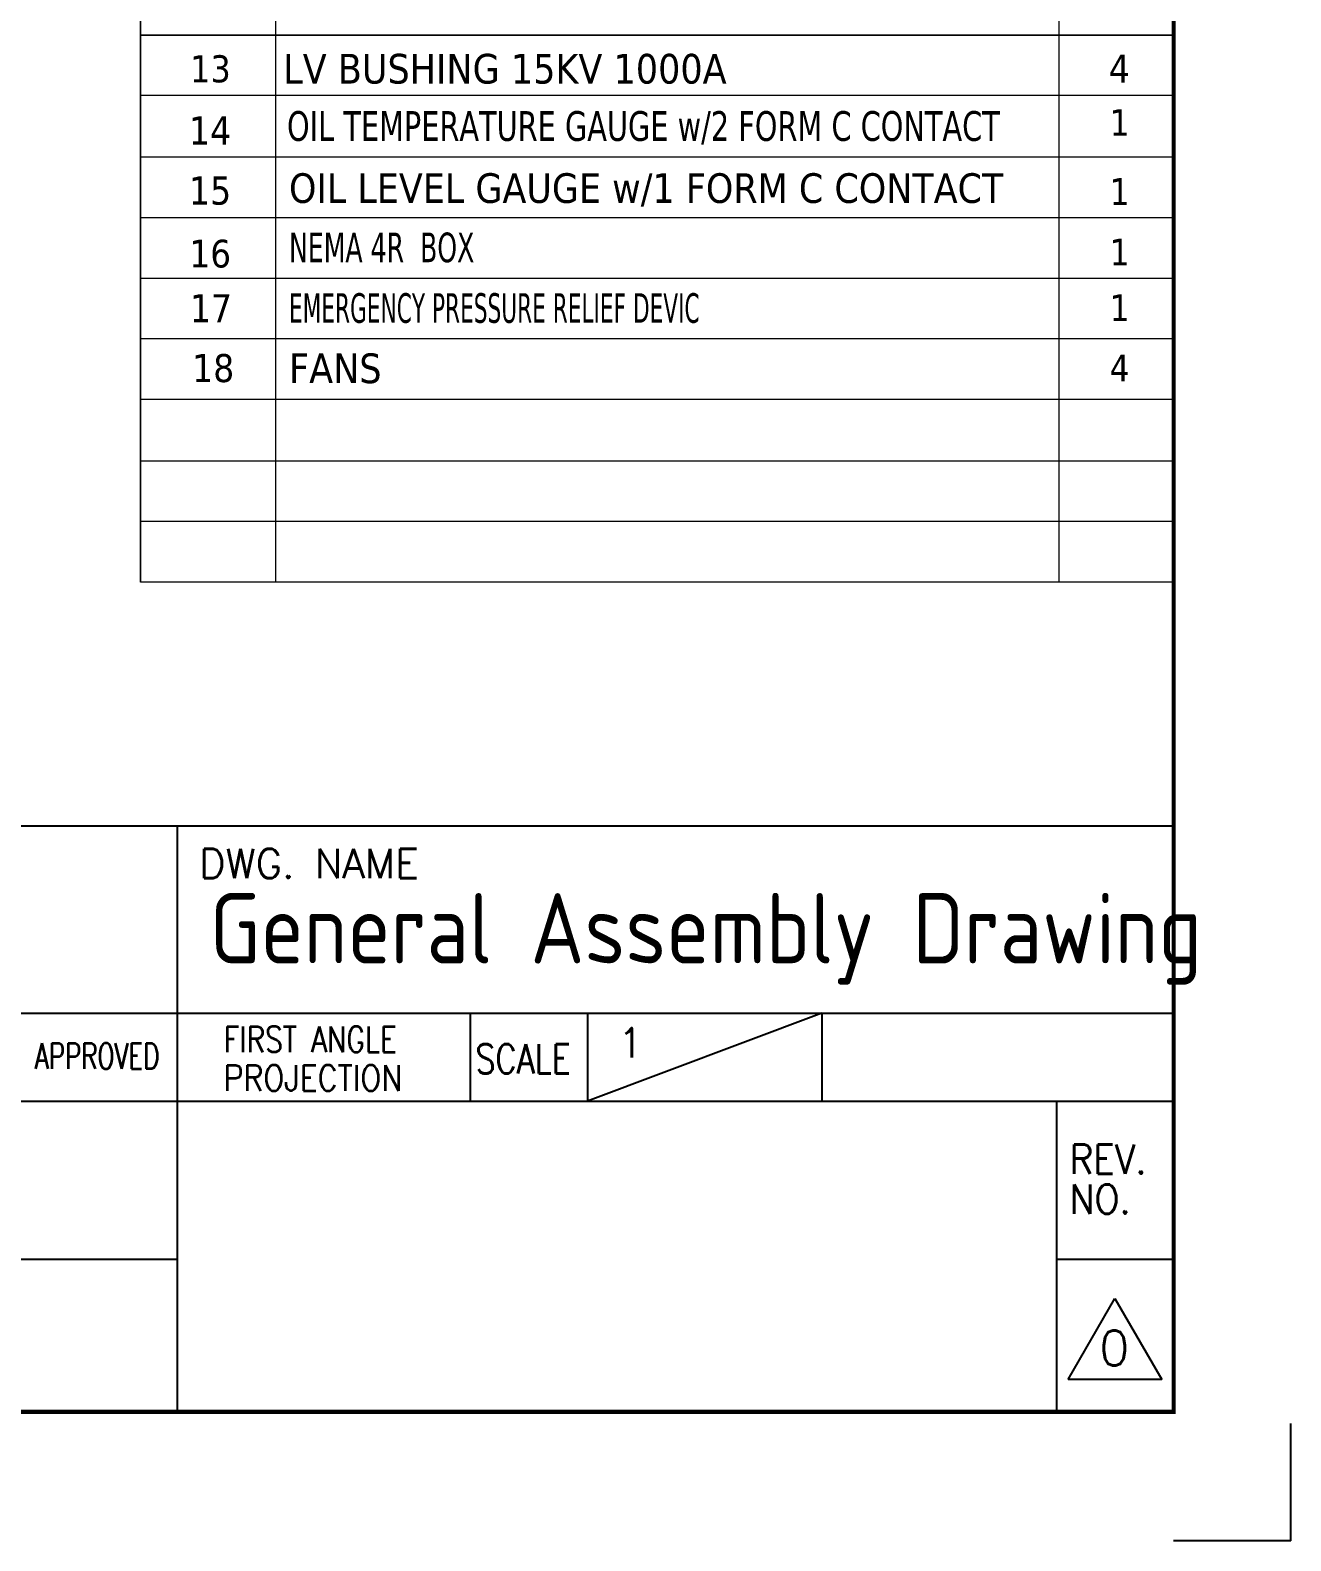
# Model space of a CAD drawing. Header units: millimetres. Extents: x 170753 to 421125, y -418833 to -179812.
# Drawn here: x 179161 to 182055, y -187804 to -184336 of the extents above; entities that cross this region are included whole.
import ezdxf

# ---------------------------------------------------------------- set-up
doc = ezdxf.new("R2010")
doc.units = ezdxf.units.MM
doc.header["$LTSCALE"] = 13
doc.layers.add('1', color=4, linetype='Continuous')
doc.layers.add('2', color=3, linetype='Continuous')
doc.layers.add('paper', color=254, linetype='Continuous', plot=False)
doc.layers.add('铁心', color=3, linetype='Continuous', lineweight=0)
doc.styles.add('ROMANS', font='romans.shx', dxfattribs={"bigfont": 'whgtxt.shx'})
doc.styles.get("Standard").update_dxf_attribs({"font": 'gbenor.shx', "bigfont": 'gbcbig.shx'})
doc.styles.add('Tahoma$001', font='tahoma.ttf', dxfattribs={"height": 2.159784})
doc.styles.add('Tahoma_txtstyle_28.49_0_0', font='tahoma.ttf')
doc.styles.add('Tahoma_txtstyle_28.76_0_0', font='tahoma.ttf')
doc.styles.add('Tahoma_txtstyle_28.82_0_0', font='tahoma.ttf')
doc.styles.add('Tahoma_txtstyle_28.87_0_0', font='tahoma.ttf')
doc.styles.add('Tahoma_txtstyle_30.40_0_0', font='tahoma.ttf')
doc.styles.add('Tahoma_txtstyle_30.54_0_0', font='tahoma.ttf')

msp = doc.modelspace()

# ---------------------------------------------------------------- linework, layer by layer
at = {"layer": '1', "const_width": 9.42}
msp.add_lwpolyline([(171452.39, -187508.07), (181785.83, -187508.07), (181785.83, -180080.91), (171452.39, -180080.91), (171452.39, -187508.07)], dxfattribs=at)
at = {"layer": '2'}
for p, q in [((177749.33, -186162.57), (181785.83, -186162.57)), ((179498.48, -186162.57), (179498.48, -187508.07)), ((177749.33, -186593.13), (181785.83, -186593.13)), ((180171.23, -186593.13), (180171.23, -186794.95)), ((180978.53, -186593.13), (180440.33, -186794.95)), ((180440.33, -186593.13), (180440.33, -186794.95)), ((180978.53, -186593.13), (180978.53, -186794.95)), ((177749.33, -186794.95), (179498.48, -186794.95)), ((179498.48, -186794.95), (181785.83, -186794.95)), ((181516.73, -186794.95), (181516.73, -187508.07)), ((177749.33, -187157.37), (179498.48, -187157.37)), ((181516.73, -187157.37), (181785.83, -187157.37)), ((181543.64, -187434.03), (181651.28, -187247.59)), ((181651.28, -187247.59), (181758.92, -187434.03)), ((181758.92, -187434.03), (181543.64, -187434.03))]:
    msp.add_line(p, q, dxfattribs=at)
at = {"layer": 'paper'}
for q in [(182054.93, -187534.98), (181785.83, -187804.08)]:
    msp.add_line((182054.93, -187804.08), q, dxfattribs=at)
at = {"layer": '铁心'}
for points in [[(179414.3, -185603.28), (179414.3, -182336.85)], [(179414.3, -183091.55), (179414.3, -185603.28)], [(179724.23, -183091.55), (179724.23, -185603.28)], [(181522.65, -183091.55), (181522.65, -185603.28)], [(181785.83, -185742.37), (181785.83, -183369.73)], [(179414.3, -185603.28), (179414.3, -184347.42), (181785.83, -184347.42)], [(179414.3, -184347.42), (179414.3, -185603.28)], [(181785.83, -184347.99), (179414.3, -184347.99), (179414.3, -184347.99)], [(179724.23, -184347.42), (179724.23, -185603.28)], [(181522.65, -184347.42), (181522.65, -185603.28)], [(181785.83, -184486.51), (179414.3, -184486.51)], [(181785.83, -184627.91), (179414.3, -184627.91)], [(181785.83, -184767), (179414.3, -184767)], [(181785.83, -184906.09), (179414.3, -184906.09)], [(181785.83, -185044.61), (179414.3, -185044.61)], [(181785.83, -185183.7), (179414.3, -185183.7), (179414.3, -185183.7)], [(181785.83, -185325.67), (179414.3, -185325.67), (179414.3, -185325.67)], [(181785.83, -185464.19), (179414.3, -185464.19), (179414.3, -185464.19)], [(181785.83, -185603.28), (179414.3, -185603.28), (179414.3, -185603.28)]]:
    msp.add_lwpolyline(points, dxfattribs=at)

# ---------------------------------------------------------------- texts
at = {"layer": '1', "color": 4}
msp.add_text('General Assembly Drawing', height=161.46, dxfattribs=at).set_placement((179573, -186478.67))
at = {"layer": '2', "style": 'ROMANS'}
for s, height, p in [('DWG. NAME', 67.275, (179548.84, -186282.88)), ('1', 67.28, (180510.23, -186694.37))]:
    msp.add_text(s, height=height, dxfattribs=at).set_placement(p)
for s, height, width, p in [('FIRST ANGLE', 59.202, 0.8, (179604.69, -186682.44)), ('APPROVED', 59.202, 0.7, (179171.36, -186720.99)), ('SCALE', 67.275, 0.8, (180183.12, -186731.22)), ('PROJECTION', 59.202, 0.86, (179604.69, -186771.17)), ('REV.', 67.275, 0.9, (181547.32, -186961.46)), ('NO.', 67.275, 0.9, (181547.32, -187053.21))]:
    msp.add_text(s, height=height, dxfattribs=dict(at, width=width)).set_placement(p)
at = {"layer": '2', "color": 4, "style": 'ROMANS'}
msp.add_text('0', height=80.73, dxfattribs=at).set_placement((181615.13, -187401.73))
at = {"layer": '铁心'}
for s, height, style, p in [('13', 62.144, 'Tahoma$001', (179528, -184455.92)), ('LV BUSHING 15KV 1000A ', 68.1713, 'Tahoma$001', (179741.68, -184458.73)), ('4', 64.44, 'Tahoma$001', (181637.29, -184456.68)), ('1', 60.98, 'Tahoma$001', (181639.08, -184578.67)), ('14', 64.544, 'Tahoma_txtstyle_28.87_0_0', (179525.4, -184598.81)), ('15', 64.544, 'Tahoma_txtstyle_28.87_0_0', (179525.4, -184736.65)), ('OIL LEVEL GAUGE w/1 FORM C CONTACT', 67.9711, 'Tahoma_txtstyle_30.40_0_0', (179755, -184732.64)), ('1', 61.4, 'Tahoma$001', (181638.99, -184737.31)), ('16', 63.691, 'Tahoma_txtstyle_28.49_0_0', (179526.35, -184880.95)), ('1', 61.4, 'Tahoma$001', (181638.99, -184876.41)), ('17', 64.441, 'Tahoma_txtstyle_28.82_0_0', (179527.62, -185006.7)), ('1', 60.98, 'Tahoma$001', (181639.08, -185003.87)), ('18', 64.289, 'Tahoma_txtstyle_28.76_0_0', (179532.76, -185143.98)), ('FANS', 68.171, 'Tahoma$001', (179755, -185146.45)), ('4', 60.98, 'Tahoma$001', (181639.08, -185142.39))]:
    msp.add_text(s, height=height, dxfattribs=dict(at, style=style)).set_placement(p)
for s, height, style, width, p in [('OIL TEMPERATURE GAUGE w/2 FORM C CONTACT', 68.2698, 'Tahoma_txtstyle_30.54_0_0', 0.82, (179750.42, -184590.29)), ('NEMA 4R  BOX', 67.9711, 'Tahoma_txtstyle_30.40_0_0', 0.72, (179755, -184868.84)), ('EMERGENCY PRESSURE RELIEF DEVIC ', 67.9711, 'Tahoma_txtstyle_30.40_0_0', 0.62, (179755, -185007.94))]:
    msp.add_text(s, height=height, dxfattribs=dict(at, style=style, width=width)).set_placement(p)

doc.saveas('drawing.dxf')
